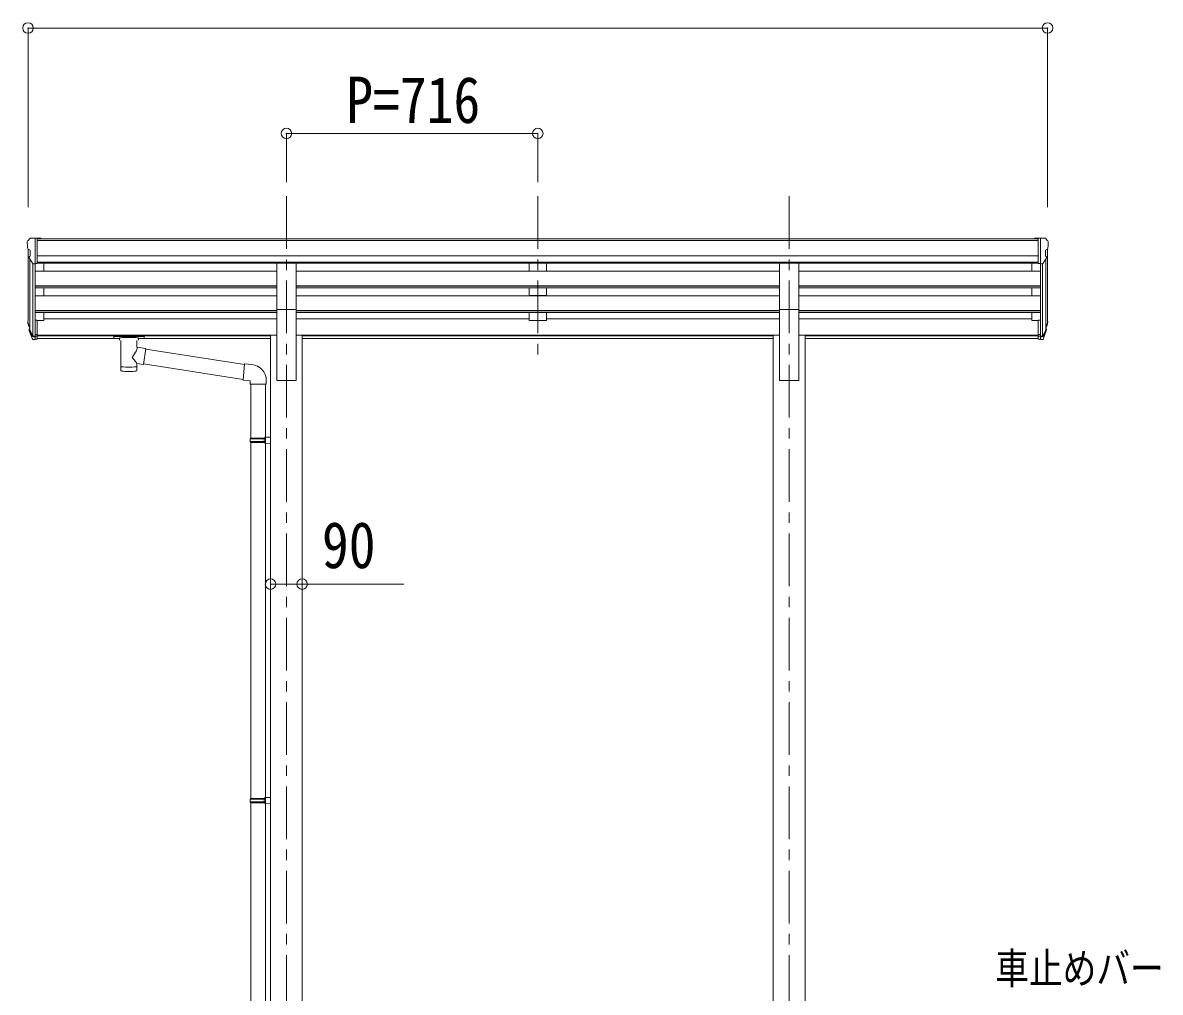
# Model space of a CAD drawing. Units: millimetres at full size, sheet at 1:30. Extents: x -8432 to 8432, y -5820 to 5820.
# Drawn here: x 1374 to 4614, y -2473 to 287 of the extents above; entities that cross this region are included whole.
import ezdxf
from ezdxf.enums import TextEntityAlignment as Align

# ---------------------------------------------------------------- set-up
doc = ezdxf.new("R2010")
doc.units = ezdxf.units.MM
doc.header["$LTSCALE"] = 30
doc.header["$PDMODE"] = 32
doc.header["$PDSIZE"] = 30
doc.linetypes.add('CHAIN1', pattern=[8, 5, -1, 1, -1])
for name, color, linetype, lineweight in [('0-1_本体', 5, 'CHAIN1', 9), ('0-3_ELV2', 4, 'Continuous', 9), ('0-6_OTH_LINE', 6, 'Continuous', 9), ('0-7_SHAPE', 7, 'Continuous', 9), ('0-9_OUTLINE', 7, 'Continuous', 9)]:
    doc.layers.add(name, color=color, linetype=linetype, lineweight=lineweight)
doc.styles.add('ＭＳ ゴシック', font='')
doc.styles.get('ＭＳ ゴシック').set_extended_font_data('MS Gothic')

msp = doc.modelspace()

# ---------------------------------------------------------------- linework, layer by layer
at = {"layer": '0-1_本体'}
for p, q in [((2124.5, -207.34), (2124.5, -3881.74)), ((2840.5, -207.34), (2840.5, -684.86)), ((3556.5, -207.34), (3556.5, -3881.74))]:
    msp.add_line(p, q, dxfattribs=at)
at = {"layer": '0-3_ELV2'}
for p, q in [((1386.5, -336.11), (1386.5, -336.74)), ((1393.41, -327.31), (1389.35, -333.12)), ((1396.5, -326.74), (1394.17, -326.89)), ((1396.5, -326.74), (1415, -326.74)), ((1408.5, -326.74), (1408.5, -560.47)), ((1415, -326.74), (1425, -326.83)), ((1415, -398.73), (1415, -326.74)), ((4266.01, -328.35), (1415, -328.35)), ((4266.01, -333.56), (1415, -333.56)), ((1425, -328.35), (1425, -326.83)), ((4266.01, -326.74), (4256.01, -326.83)), ((4256.01, -328.35), (4256.01, -326.83)), ((4266.01, -398.73), (4266.01, -326.74)), ((4284.51, -326.74), (4266.01, -326.74)), ((4272.51, -326.74), (4272.51, -560.47)), ((4284.51, -326.74), (4286.84, -326.89)), ((4287.6, -327.31), (4291.66, -333.12)), ((4294.51, -336.11), (4294.51, -336.74)), ((1388.5, -357.32), (1388.5, -560.1)), ((1389.04, -357.93), (1394.35, -361)), ((1400.88, -397.91), (1391.88, -382.32)), ((1393.48, -385.09), (1393.48, -586.81)), ((1394.5, -361.26), (1394.5, -377.53)), ((4266.01, -377.1), (1415, -377.1)), ((4280.13, -397.91), (4289.13, -382.32)), ((4286.51, -361.26), (4286.51, -377.53)), ((4291.97, -357.93), (4286.66, -361)), ((4287.53, -385.09), (4287.53, -586.81)), ((4292.5, -357.32), (4292.5, -560.1)), ((1402.5, -399.25), (1402.5, -605.24)), ((1408.5, -399.73), (1403.3, -399.41)), ((1415, -398.73), (1408.5, -398.73)), ((1408.5, -420.26), (2097, -420.26)), ((4266.01, -394.95), (1415, -394.95)), ((2097, -398.19), (1415, -398.19)), ((1433.5, -398.19), (1433.5, -420.26)), ((2097, -529.17), (2097, -397.37)), ((2097, -397.37), (2152, -397.37)), ((2152, -529.17), (2152, -397.37)), ((3529, -398.19), (2152, -398.19)), ((3529, -420.26), (2152, -420.26)), ((2815.5, -398.29), (2815.5, -420.16)), ((2865.5, -420.16), (2815.5, -420.16)), ((2865.5, -398.29), (2865.5, -420.16)), ((3529, -529.17), (3529, -397.37)), ((3529, -397.37), (3584, -397.37)), ((3584, -529.17), (3584, -397.37)), ((4266.01, -398.19), (3584, -398.19)), ((4272.5, -420.26), (3584, -420.26)), ((4247.51, -398.19), (4247.51, -420.26)), ((4266.01, -398.73), (4272.51, -398.73)), ((4272.51, -399.73), (4277.71, -399.41)), ((4278.51, -399.25), (4278.51, -605.24)), ((1408.5, -462.14), (2097, -462.14)), ((1408.5, -463.63), (2097, -463.63)), ((1408.5, -467.95), (2097, -467.95)), ((1433.5, -467.95), (1433.5, -490.36)), ((3529, -462.14), (2152, -462.14)), ((3529, -463.63), (2152, -463.63)), ((3529, -467.95), (2152, -467.95)), ((2815.5, -467.95), (2815.5, -490.26)), ((2865.5, -490.26), (2865.5, -467.95)), ((4272.5, -462.14), (3584, -462.14)), ((4272.5, -463.63), (3584, -463.63)), ((4272.5, -467.95), (3584, -467.95)), ((4247.51, -467.95), (4247.51, -490.36)), ((1408.5, -490.36), (2097, -490.36)), ((3529, -490.36), (2152, -490.36)), ((2865.5, -490.26), (2815.5, -490.26)), ((4272.5, -490.36), (3584, -490.36)), ((1408.5, -532.24), (2097, -532.24)), ((1408.5, -533.74), (2097, -533.74)), ((1408.5, -538.05), (2097, -538.05)), ((1433.5, -538.05), (1433.5, -561.1)), ((2097, -529.17), (2097, -731.74)), ((2097, -529.17), (2152, -529.17)), ((2152, -529.17), (2152, -731.74)), ((3529, -532.24), (2152, -532.24)), ((3529, -533.74), (2152, -533.74)), ((3529, -538.05), (2152, -538.05)), ((2815.5, -538.05), (2815.5, -561.1)), ((2865.5, -538.05), (2865.5, -561.1)), ((3529, -529.17), (3529, -731.74)), ((3529, -529.17), (3584, -529.17)), ((3584, -529.17), (3584, -731.74)), ((4272.5, -532.24), (3584, -532.24)), ((4272.5, -533.74), (3584, -533.74)), ((4272.5, -538.05), (3584, -538.05)), ((4247.51, -538.05), (4247.51, -561.1)), ((1389.6, -574.66), (1393.48, -582.6)), ((1390.2, -573.28), (1393.48, -580.34)), ((1408.5, -560.47), (1408.5, -615.24)), ((1415, -560.47), (1408.5, -560.47)), ((1415, -560.47), (1415, -614.5)), ((1433.5, -561.1), (1415, -561.1)), ((1433.5, -556.16), (2097, -556.16)), ((2815.5, -556.16), (2152, -556.16)), ((2865.5, -561.1), (2815.5, -561.1)), ((3529, -556.16), (2865.5, -556.16)), ((4247.5, -556.16), (3584, -556.16)), ((4247.51, -561.1), (4266.01, -561.1)), ((4266.01, -560.47), (4266.01, -614.5)), ((4266.01, -560.47), (4272.51, -560.47)), ((4272.51, -560.47), (4272.51, -615.24)), ((4290.81, -573.28), (4287.53, -580.34)), ((4291.41, -574.66), (4287.53, -582.6)), ((1391.91, -585.93), (1392.25, -590.34)), ((1392.25, -590.34), (1401.06, -613.88)), ((1392.87, -589.77), (1401.06, -605.95)), ((1402.07, -604.82), (1394.32, -589.41)), ((1408.5, -605.5), (1403.37, -605.5)), ((1408.5, -607.3), (1403.66, -607.3)), ((1408.5, -615.24), (1403.66, -615.24)), ((1415, -600.6), (1408.5, -600.6)), ((1415, -605.48), (1408.5, -605.48)), ((1415, -614.5), (1408.5, -614.5)), ((1415, -603.17), (2079.3, -603.17)), ((1415, -604.57), (2079.3, -604.57)), ((1649, -612.26), (1415, -612.26)), ((2079.3, -612.26), (1703, -612.26)), ((2079.3, -602.74), (2097, -602.74)), ((2079.3, -602.74), (2079.3, -3006.74)), ((2169.7, -602.74), (2152, -602.74)), ((2169.7, -602.74), (2169.7, -3006.74)), ((3511.3, -603.17), (2169.7, -603.17)), ((3511.3, -604.57), (2169.7, -604.57)), ((3511.3, -612.26), (2169.7, -612.26)), ((3511.3, -602.74), (3529, -602.74)), ((3511.3, -602.74), (3511.3, -3006.74)), ((3601.7, -602.74), (3584, -602.74)), ((3601.7, -602.74), (3601.7, -3006.74)), ((4266.01, -603.17), (3601.7, -603.17)), ((4266.01, -604.57), (3601.7, -604.57)), ((4266.01, -612.26), (3601.7, -612.26)), ((4266.01, -600.6), (4272.51, -600.6)), ((4266.01, -605.48), (4272.51, -605.48)), ((4266.01, -614.5), (4272.51, -614.5)), ((4272.51, -605.5), (4277.64, -605.5)), ((4272.51, -607.3), (4277.35, -607.3)), ((4272.51, -615.24), (4277.35, -615.24)), ((4278.94, -604.82), (4286.69, -589.41)), ((4288.14, -589.77), (4279.95, -605.95)), ((4288.76, -590.34), (4279.95, -613.88)), ((4289.1, -585.93), (4288.76, -590.34)), ((2097, -731.74), (2152, -731.74)), ((3529, -731.74), (3584, -731.74))]:
    msp.add_line(p, q, dxfattribs=at)
for centre, radius, start, end in [((1389.5, -336.11), 3, 93, 180), ((1588.5, -336.74), 202, 180, 184.94904), ((1393.41, -353.56), 6.18, 185.7035, 224.99897), ((1394.23, -327.88), 1, 93.5, 145), ((4286.78, -327.88), 1, 35, 86.5), ((4291.51, -336.11), 3, 0, 87), ((4287.6, -353.56), 6.18, 315.00103, 354.2965), ((4092.51, -336.74), 202, 355.05096, 0), ((1394.48, -380.82), 3, 94.7167, 210), ((1394.2, -377.53), 0.3, 274.7167, 0), ((1394.2, -361.26), 0.3, 0, 60), ((4286.81, -361.26), 0.3, 120, 180), ((4286.81, -377.53), 0.3, 180, 265.2833), ((4286.53, -380.82), 3, 330, 85.2833), ((1403.48, -396.41), 3, 210, 266.5), ((4277.53, -396.41), 3, 273.5, 330), ((1417.69, -565.54), 29.53, 186.50806, 197.98144), ((1419.09, -563.78), 30.41, 187.1552, 198.19734), ((4261.92, -563.78), 30.41, 341.80266, 352.8448), ((4263.32, -565.54), 29.53, 342.01856, 353.49194)]:
    msp.add_arc(centre, radius, start, end, dxfattribs=at)
for centre, major_axis, ratio, start_param, end_param in [((1477.16, -565.97), (-89.06, 1.43), 0.57596, 6.1962358, 6.3678173), ((1476.37, -559.3), (87.93, 4.42), 0.541684, 3.0659337, 3.2228513), ((4204.64, -559.3), (-87.93, 4.42), 0.541684, 3.060334, 3.2172517), ((4203.85, -565.97), (89.06, 1.43), 0.57596, 6.1985533, 6.3701348), ((1393.22, -585.93), (1.3, 0), 0.90356, 1.3700892, 3.347195), ((1479.14, -569.74), (-89.07, 0), 0.90356, 0.2056023, 0.2515348), ((1478.42, -565.87), (-88.05, 0), 0.90356, 0.2662965, 0.3003836), ((1403.66, -604.59), (-3, 0), 0.90356, 0.5235988, 1.5707963), ((1403.66, -612.53), (3, 0), 0.90356, 3.6651914, 4.712389), ((1403.37, -604.14), (-1.5, 0), 0.90356, 0.5235988, 1.5707963), ((4277.35, -604.59), (3, 0), 0.90356, 4.712389, 5.7595865), ((4277.35, -612.53), (-3, 0), 0.90356, 1.5707963, 2.6179939), ((4277.64, -604.14), (1.5, 0), 0.90356, 4.712389, 5.7595865), ((4202.59, -565.87), (88.05, 0), 0.90356, 5.9828017, 6.0168888), ((4287.79, -585.93), (-1.3, 0), 0.90356, 2.9359903, 4.9130961), ((4201.87, -569.74), (89.07, 0), 0.90356, 6.0316505, 6.077583)]:
    msp.add_ellipse(centre, major_axis=major_axis, ratio=ratio, start_param=start_param, end_param=end_param, dxfattribs=at)
at = {"layer": '0-6_OTH_LINE'}
for p, q in [((1388.5, 271.65), (1388.5, -237.92)), ((1388.5, 271.65), (4292.5, 271.65)), ((4292.5, 271.65), (4292.5, -237.92)), ((2124.5, -28.35), (2124.5, -167.32)), ((2840.5, -28.35), (2124.5, -28.35)), ((2840.5, -28.35), (2840.5, -167.32)), ((2079.3, -1311.29), (2169.3, -1311.29)), ((2169.3, -1311.29), (2458.73, -1311.29))]:
    msp.add_line(p, q, dxfattribs=at)
for p in [(1388.5, 271.65), (4292.5, 271.65), (2124.5, -28.35), (2840.5, -28.35), (2079.3, -1311.29), (2169.3, -1311.29)]:
    msp.add_point(p, dxfattribs=at)
at = {"layer": '0-9_OUTLINE'}
for p, q in [((1632.5, -605.34), (1632.5, -611.1)), ((1634.5, -604.68), (1717.5, -604.68)), ((1634.5, -606.86), (1717.5, -606.86)), ((1634.5, -611.77), (1649, -611.77)), ((1649, -617.41), (1649, -610.86)), ((1703, -617.41), (1703, -610.86)), ((1703, -611.77), (1717.5, -611.77)), ((1719.5, -605.34), (1719.5, -611.1)), ((1653.1, -618.33), (1653.09, -703.77)), ((1698.9, -637.08), (1698.9, -618.33)), ((1724.12, -640.98), (1698.9, -637.07)), ((1724.12, -640.98), (1717.1, -686.24)), ((2005.12, -686.64), (1723.81, -642.99)), ((1698.92, -703.77), (1698.9, -683.1)), ((1698.9, -683.42), (1717.1, -686.24)), ((2001.45, -728.57), (1717.37, -684.5)), ((2026.12, -686.6), (2005.28, -684.77)), ((2021.19, -742.34), (2067.19, -742.34)), ((2023.3, -742.34), (2023.3, -895.81)), ((2065.3, -742.34), (2065.3, -893.25)), ((2067.19, -742.34), (2067.19, -731.42)), ((2021.3, -897.81), (2022.3, -895.81)), ((2021.3, -897.81), (2065.3, -897.81)), ((2021.3, -897.81), (2021.3, -905.81)), ((2021.3, -905.81), (2065.3, -905.81)), ((2021.3, -905.81), (2022.3, -907.81)), ((2022.3, -895.81), (2065.3, -895.81)), ((2060.83, -897.81), (2060.4, -895.81)), ((2063.3, -893.31), (2079.3, -892.84)), ((2063.3, -895.31), (2063.3, -893.31)), ((2063.3, -895.31), (2065.3, -895.31)), ((2079.3, -892.84), (2079.3, -910.78)), ((2022.3, -907.81), (2065.3, -907.81)), ((2023.3, -907.81), (2023.3, -1921.69)), ((2063.3, -910.31), (2063.3, -908.31)), ((2063.3, -910.31), (2079.3, -910.78)), ((2065.3, -910.37), (2065.3, -1919.13)), ((2021.3, -1923.69), (2022.3, -1921.69)), ((2021.3, -1923.69), (2065.3, -1923.69)), ((2021.3, -1923.69), (2021.3, -1931.69)), ((2021.3, -1931.69), (2065.3, -1931.69)), ((2021.3, -1931.69), (2022.3, -1933.69)), ((2022.3, -1921.69), (2065.3, -1921.69)), ((2022.3, -1933.69), (2065.3, -1933.69)), ((2023.3, -1933.69), (2023.3, -2992.19)), ((2060.83, -1923.69), (2060.4, -1921.69)), ((2063.3, -1919.19), (2079.3, -1918.72)), ((2063.3, -1921.19), (2063.3, -1919.19)), ((2063.3, -1921.19), (2065.3, -1921.19)), ((2063.3, -1936.19), (2063.3, -1934.19)), ((2063.3, -1936.19), (2079.3, -1936.66)), ((2065.3, -1936.25), (2065.3, -2989.63)), ((2079.3, -1918.72), (2079.3, -1936.66))]:
    msp.add_line(p, q, dxfattribs=at)
for points in [[(1632.5, -605.34), (1632.54, -605.15), (1632.63, -605.01), (1632.72, -604.92), (1632.82, -604.86), (1632.95, -604.81), (1633.24, -604.75), (1633.73, -604.7), (1634.27, -604.68), (1634.5, -604.68)], [(1632.5, -611.1), (1632.54, -611.3), (1632.63, -611.43), (1632.72, -611.53), (1632.82, -611.59), (1632.95, -611.63), (1633.24, -611.7), (1633.73, -611.74), (1634.27, -611.76), (1634.5, -611.77)], [(1717.5, -604.68), (1717.86, -604.68), (1718.39, -604.71), (1718.84, -604.76), (1719.14, -604.84), (1719.31, -604.94), (1719.43, -605.07), (1719.5, -605.25), (1719.5, -605.34)], [(1717.5, -611.77), (1717.86, -611.76), (1718.39, -611.74), (1718.84, -611.68), (1719.14, -611.61), (1719.31, -611.51), (1719.43, -611.37), (1719.5, -611.19), (1719.5, -611.1)], [(2005.28, -684.77), (2001.27, -730.6), (2021.19, -732.34), (2021.19, -742.34)], [(2060.83, -897.81), (2060.83, -905.81), (2060.4, -907.81)], [(2063.3, -908.31), (2065.3, -908.31), (2065.3, -895.31)], [(2060.83, -1923.69), (2060.83, -1931.69), (2060.4, -1933.69)], [(2063.3, -1934.19), (2065.3, -1934.19), (2065.3, -1921.19)]]:
    msp.add_lwpolyline(points, dxfattribs=at)
msp.add_arc((2022.19, -731.42), 45, 0, 85, dxfattribs=at)
for centre, major_axis, ratio, start_param, end_param in [((1634.5, -607.08), (2, 0), 0.109601, 1.5707963, 3.1415927), ((1676, -610.86), (27, 0), 0.070066, 6.2831853, 9.424778), ((1687, -614.84), (16, 0), 0.361356, 6.2636979, 6.2831853), ((1717.5, -607.08), (2, 0), 0.109601, 0, 1.5707963), ((1676, -663.61), (-22.81, -26.62), 0.234429, 1.6855472, 3.1268519), ((1678.56, -660.97), (20.32, -22.25), 0.045535, 0.0389954, 1.3075346), ((1676, -703.77), (22.92, 0), 0.101955, 3.1415499, 6.2833984), ((1676, -691.33), (22.91, 0), 0.122865, 3.1415927, 6.2831853)]:
    msp.add_ellipse(centre, major_axis=major_axis, ratio=ratio, start_param=start_param, end_param=end_param, dxfattribs=at)

# ---------------------------------------------------------------- texts
at = {"layer": '0-6_OTH_LINE', "color": 7, "style": 'ＭＳ ゴシック', "width": 0.85}
for s, p in [('P=716', (2295, -38.35)), ('90', (2225.68, -1305.5))]:
    msp.add_text(s, height=132, dxfattribs=at).set_placement(p, align=Align.BOTTOM_LEFT)
at = {"layer": '0-7_SHAPE', "style": 'ＭＳ ゴシック', "width": 0.8}
msp.add_text('車止めバー', height=87.98, dxfattribs=at).set_placement((4143.37, -2475.62), align=Align.BOTTOM_LEFT)

doc.saveas('drawing.dxf')
